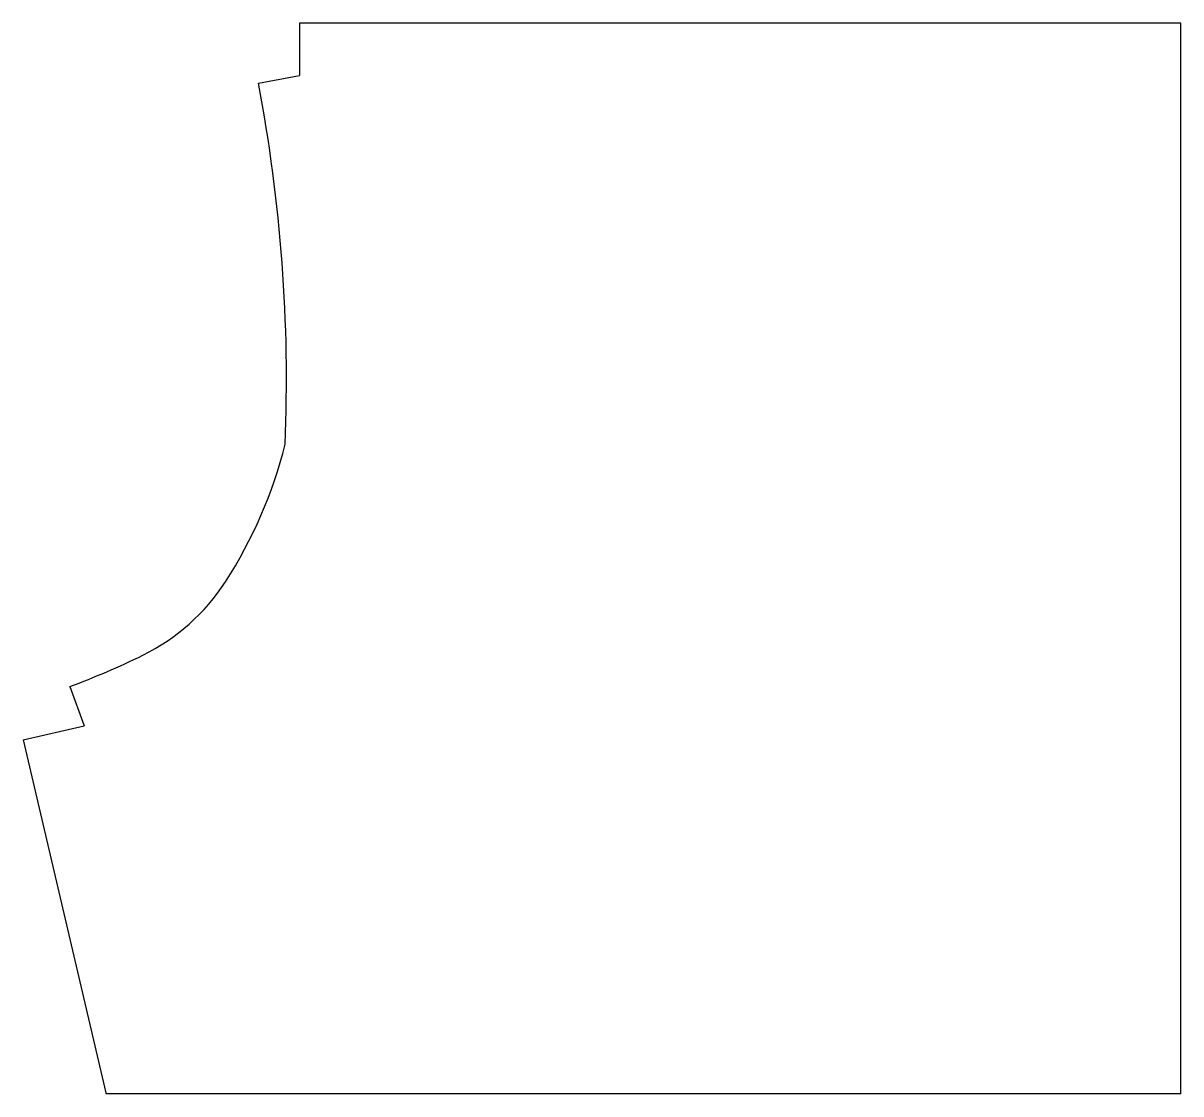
# Model space of a CAD drawing. Extents: x 1045 to 1397, y 503 to 829.
import ezdxf

# ---------------------------------------------------------------- set-up
doc = ezdxf.new("R2010")
doc.units = 0
doc.header["$MEASUREMENT"] = 0
doc.layers.add('2_L_SEAM_ALLOWANCE_3', color=5, linetype='Continuous')

msp = doc.modelspace()

# ---------------------------------------------------------------- linework, layer by layer
at = {"layer": '2_L_SEAM_ALLOWANCE_3', "color": 5, "linetype": 'Continuous', "lineweight": 25}
for p, q in [((1397, 828.67), (1129.12, 828.67)), ((1129.12, 828.67), (1129.12, 812.8)), ((1397, 503.29), (1397, 828.67)), ((1116.65, 810.41), (1129.12, 812.8)), ((1059.34, 627.09), (1063.71, 615.17)), ((1045.16, 610.83), (1063.71, 615.17)), ((1045.16, 610.83), (1070.29, 503.64)), ((1397, 503.29), (1070.37, 503.29))]:
    msp.add_line(p, q, dxfattribs=at)
for centre, radius, start, end in [((647.16, 720.51), 478.02, -2.3745, 10.8407), ((991.31, 733.77), 137.49, -32.9775, -13.9168), ((1053.55, 693.38), 63.3, -63.7554, -32.9775), ((981.01, 840.51), 227.34, -69.8474, -63.7554), ((1088.83, 507.98), 19.05, -166.8094, -165.75)]:
    msp.add_arc(centre, radius, start, end, dxfattribs=at)

doc.saveas('drawing.dxf')
